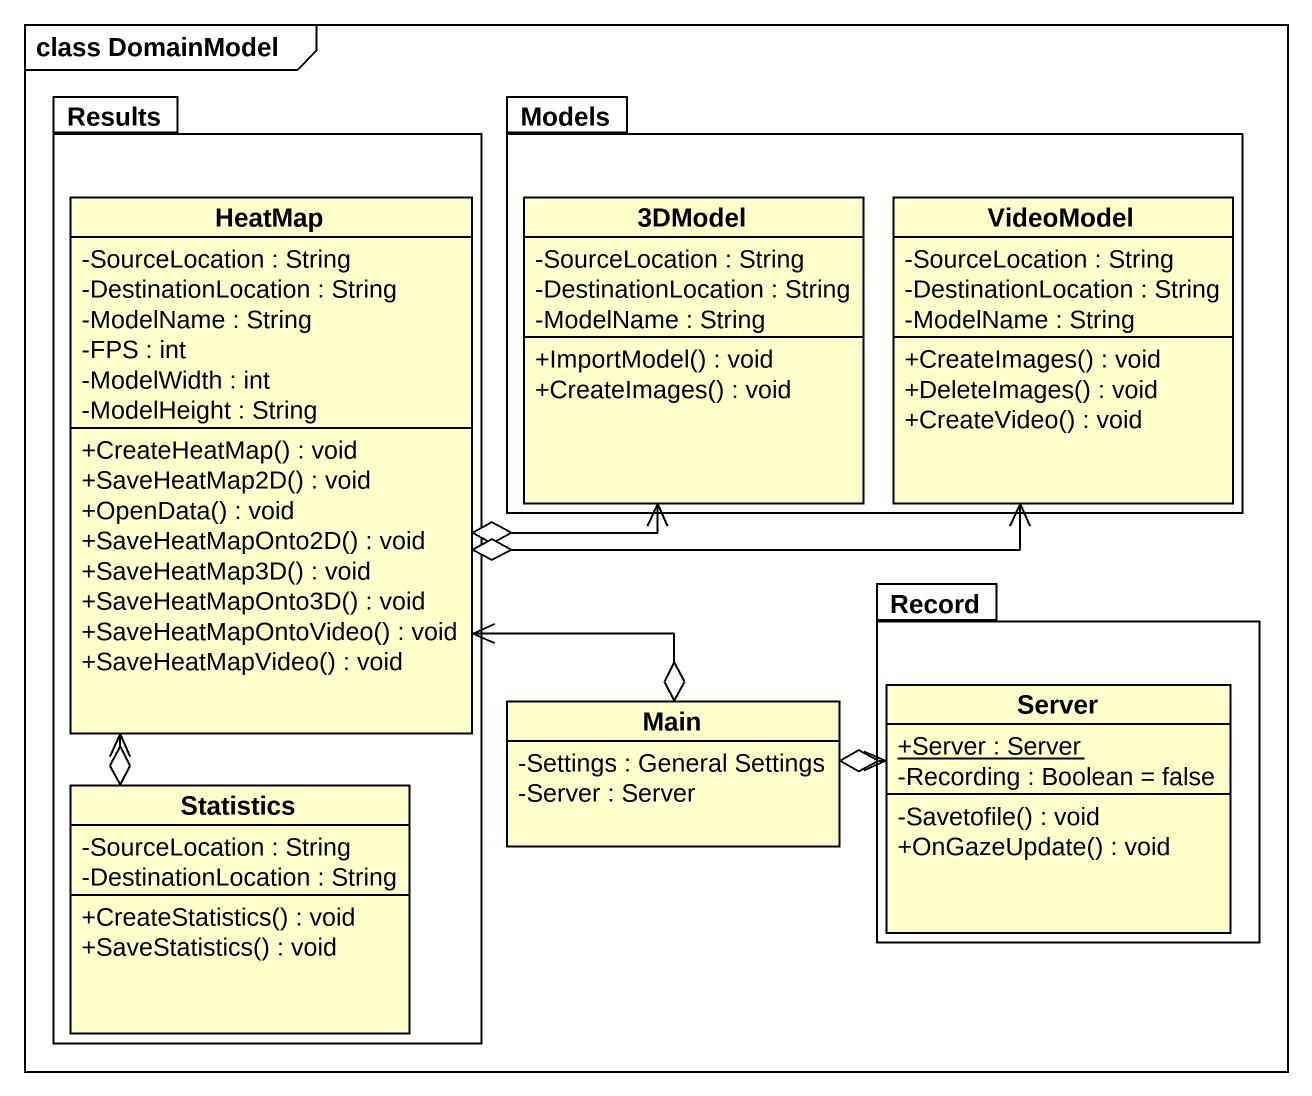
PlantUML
@startuml
mainframe class DomainModel
hide circle
hide empty members
skinparam classAttributeIconSize 0
package Results {
  class HeatMap {
    -SourceLocation : String
    -DestinationLocation : String
    -ModelName : String
    -FPS : int
    -ModelWidth : int
    -ModelHeight : String
    +CreateHeatMap() : void
    +SaveHeatMap2D() : void
    +OpenData() : void
    +SaveHeatMapOnto2D() : void
    +SaveHeatMap3D() : void
    +SaveHeatMapOnto3D() : void
    +SaveHeatMapOntoVideo() : void
    +SaveHeatMapVideo() : void
  }
  class Statistics {
    -SourceLocation : String
    -DestinationLocation : String
    +CreateStatistics() : void
    +SaveStatistics() : void
  }
}
package Models {
  class "3DModel" as c3DModel {
    -SourceLocation : String
    -DestinationLocation : String
    -ModelName : String
    +ImportModel() : void
    +CreateImages() : void
  }
  class VideoModel {
    -SourceLocation : String
    -DestinationLocation : String
    -ModelName : String
    +CreateImages() : void
    +DeleteImages() : void
    +CreateVideo() : void
  }
}
package "Record" as Record_ {
  class Server {
    {static} +Server : Server
    -Recording : Boolean = false
    -Savetofile() : void
    +OnGazeUpdate() : void
  }
}
class Main {
  -Settings : General Settings
  -Server : Server
}
HeatMap o-right-> c3DModel
HeatMap o-right-> VideoModel
Main o-up-> HeatMap
Main o-right-> Server
Statistics o-up-> HeatMap
@enduml
